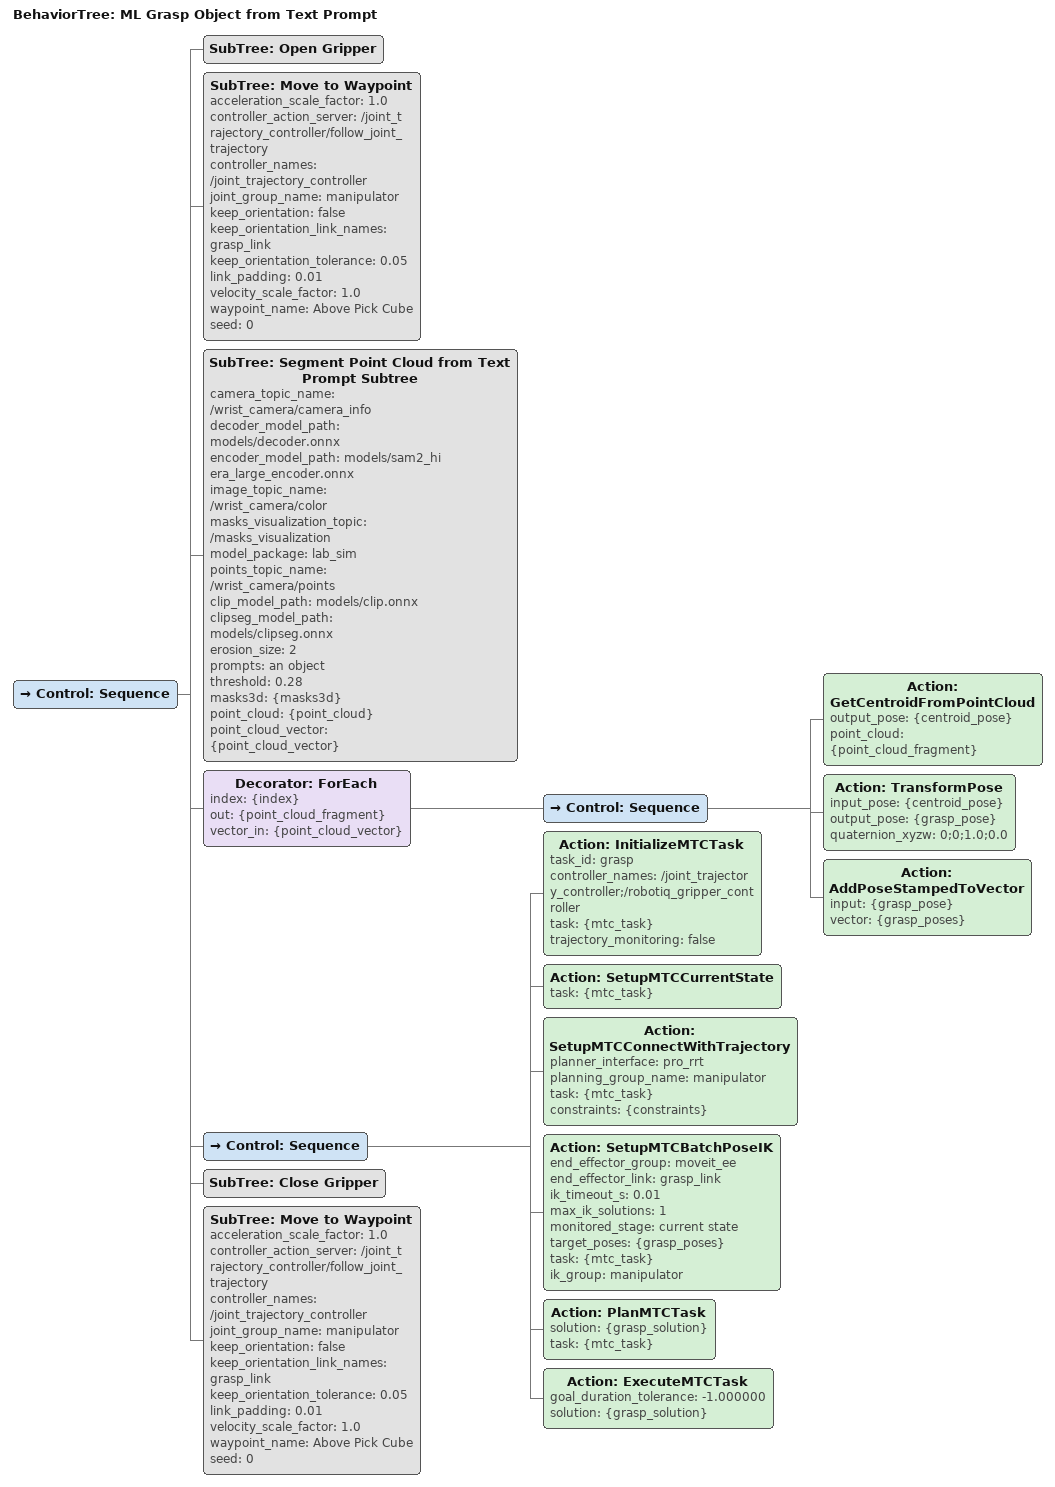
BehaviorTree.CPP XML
<?xml version='1.0' encoding='UTF-8'?>
<root BTCPP_format="4" main_tree_to_execute="ML Grasp Object from Text Prompt">
  <BehaviorTree ID="ML Grasp Object from Text Prompt" _description="Captures and segments objects from a point cloud based on a text prompt. Then grasps the first object returned from the segmentation.">
    <Control ID="Sequence">
      <SubTree ID="Open Gripper"/>
      <SubTree ID="Move to Waypoint" acceleration_scale_factor="1.0" controller_action_server="/joint_trajectory_controller/follow_joint_trajectory" controller_names="/joint_trajectory_controller" joint_group_name="manipulator" keep_orientation="false" keep_orientation_link_names="grasp_link" keep_orientation_tolerance="0.05" link_padding="0.01" velocity_scale_factor="1.0" waypoint_name="Above Pick Cube" seed="0"/>
      <SubTree ID="Segment Point Cloud from Text Prompt Subtree" camera_topic_name="/wrist_camera/camera_info" decoder_model_path="models/decoder.onnx" encoder_model_path="models/sam2_hiera_large_encoder.onnx" image_topic_name="/wrist_camera/color" masks_visualization_topic="/masks_visualization" model_package="lab_sim" points_topic_name="/wrist_camera/points" clip_model_path="models/clip.onnx" clipseg_model_path="models/clipseg.onnx" erosion_size="2" prompts="an object" threshold="0.28" masks3d="{masks3d}" point_cloud="{point_cloud}" point_cloud_vector="{point_cloud_vector}"/>
      <Decorator ID="ForEach" index="{index}" out="{point_cloud_fragment}" vector_in="{point_cloud_vector}">
        <Control ID="Sequence">
          <Action ID="GetCentroidFromPointCloud" output_pose="{centroid_pose}" point_cloud="{point_cloud_fragment}"/>
          <Action ID="TransformPose" input_pose="{centroid_pose}" output_pose="{grasp_pose}" quaternion_xyzw="0;0;1.0;0.0"/>
          <Action ID="AddPoseStampedToVector" input="{grasp_pose}" vector="{grasp_poses}"/>
        </Control>
      </Decorator>
      <Control ID="Sequence">
        <Action ID="InitializeMTCTask" task_id="grasp" controller_names="/joint_trajectory_controller;/robotiq_gripper_controller" task="{mtc_task}" trajectory_monitoring="false"/>
        <Action ID="SetupMTCCurrentState" task="{mtc_task}"/>
        <Action ID="SetupMTCConnectWithTrajectory" planner_interface="pro_rrt" planning_group_name="manipulator" task="{mtc_task}" constraints="{constraints}"/>
        <Action ID="SetupMTCBatchPoseIK" end_effector_group="moveit_ee" end_effector_link="grasp_link" ik_timeout_s="0.01" max_ik_solutions="1" monitored_stage="current state" target_poses="{grasp_poses}" task="{mtc_task}" ik_group="manipulator"/>
        <Action ID="PlanMTCTask" solution="{grasp_solution}" task="{mtc_task}"/>
        <Action ID="ExecuteMTCTask" goal_duration_tolerance="-1.000000" solution="{grasp_solution}"/>
      </Control>
      <SubTree ID="Close Gripper"/>
      <SubTree ID="Move to Waypoint" acceleration_scale_factor="1.0" controller_action_server="/joint_trajectory_controller/follow_joint_trajectory" controller_names="/joint_trajectory_controller" joint_group_name="manipulator" keep_orientation="false" keep_orientation_link_names="grasp_link" keep_orientation_tolerance="0.05" link_padding="0.01" velocity_scale_factor="1.0" waypoint_name="Above Pick Cube" seed="0"/>
    </Control>
  </BehaviorTree>
</root>
